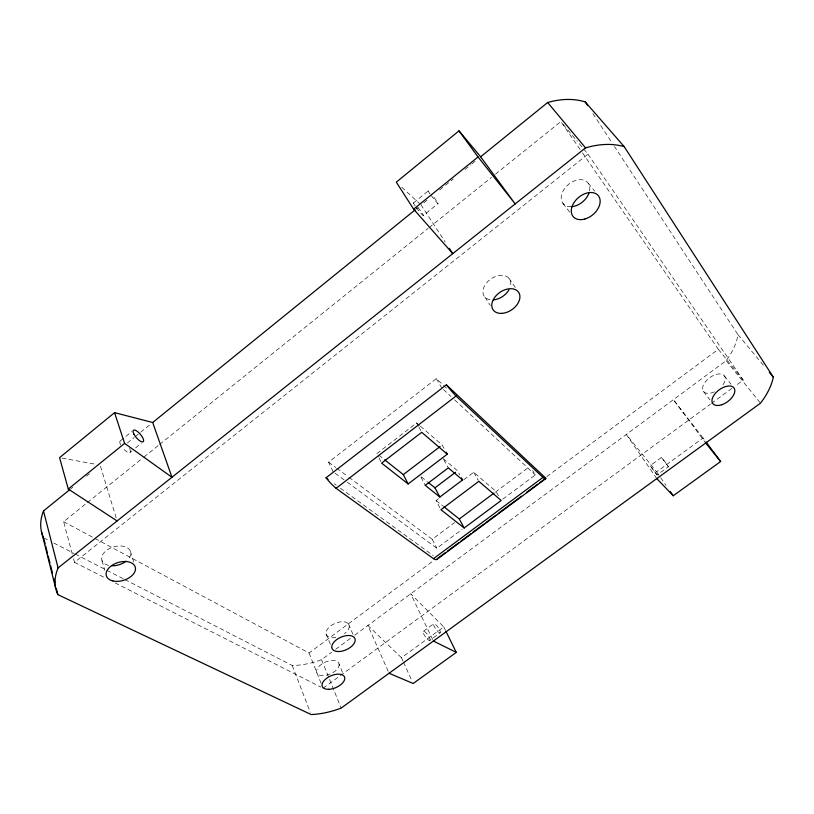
<?xml version="1.0" encoding="UTF-8"?>
<svg xmlns="http://www.w3.org/2000/svg" width="814" height="814" viewBox="0 0 814 814"><rect width="100%" height="100%" fill="white"/><g stroke="black" fill="none" stroke-linecap="round" stroke-linejoin="round"><path stroke-width="0.61" stroke-dasharray="4.07 3.05" d="M657.091 474.979L650.162 465.689L661.436 457.448L665.343 462.199L668.396 466.748L657.091 474.979L650.162 465.689M120.37 440.832L131.705 431.634M413.502 202.91L428.306 190.883M70.838 488.807L72.782 487.22M86.447 476.159L89.377 473.789M127.371 443.009L134.188 437.484M135.155 436.691L150.732 424.074M416.188 209.025L418.162 207.428M426.974 200.285L421.123 205.026L445.197 242.012M439.662 190.008L444.536 186.06M445.512 185.266L453.317 178.948M465.028 169.454L470.889 164.713M471.866 163.919L475.763 160.765M129.894 452.513L131.776 450.987M135.562 447.934L141.239 443.345M416.33 207.56A7.987 0.631 52 0 0 423.26 215.517L438.085 203.551M72.263 553.968L63.624 521.703L86.406 503.367M87.393 502.574L142.867 457.936M143.854 457.132L158.71 445.177M159.697 444.383L428.123 228.378M429.11 227.584L491.514 177.371M495.472 174.176L560.846 121.571M73.535 558.75L74.501 562.332L587.983 154.182L576.811 140.751M333.058 471.713L328.612 462.189L436.345 378.632L446.55 388.176M419.475 425.407L416.636 422.965L376.841 453.612L378.429 456.776M439.875 507.722L436.111 500.59L439.082 498.351M463.827 479.721L473.728 472.262L496.062 491.554L498.911 496.509M348.931 477.309L432.234 539.285L454.65 522.557M495.411 492.134L529.039 467.043M347.303 482.214L436.823 548.239L462.21 529.354M502.828 499.135L535.327 474.959L532.692 470.624M63.624 521.703L309.055 653.011L433.567 560.612M546.855 476.546L718.314 349.298L743.213 380.118L736.039 385.378M124.969 579.599L292.236 665.496A58.038 32.55 -23.2 0 0 321.561 659.706L331.634 652.268M335.663 649.287L350.763 638.125M354.792 635.144L726.18 360.673A62.851 36.864 -36.9 0 0 737.993 334.696L614.539 146.581M323.107 688.237L710.419 404.171M711.446 403.418L731.939 388.39M423.422 631.277L433.801 623.697M402.981 661.1L401.444 657.732L443.772 626.912L410.714 593.813L433.394 641.035M656.796 478.591L626.302 434.483L656.633 471.866L703.113 438.013L705.311 440.954M429.751 640.435A5.566 1.496 54.5 0 0 426.2 633.017A5.566 1.496 54.5 0 0 423.789 634.116A5.566 1.496 54.5 0 0 429.751 640.435L440.15 632.854A5.586 1.445 54.4 0 0 436.548 625.467A5.586 1.445 54.4 0 0 434.218 626.515A5.586 1.445 54.4 0 0 440.15 632.854M62.027 458.109L95.197 464.184M74.501 562.332L106.135 578.357M115.181 582.936L320.838 687.087M43.6 537.81L49.257 540.71M53.775 543.03L74.115 553.479M75.244 554.059L105.759 569.729M106.888 570.309L123.84 579.019M334.218 483.73L336.263 485.215M340.354 488.176L433.292 555.636M335.093 473.219L346.286 481.471M328.612 462.189L335.724 467.48M336.742 468.233L347.914 476.546M378.795 455.168L383.699 459.055M436.111 500.59L442.877 505.952M668.396 466.748L661.436 457.448M421.326 476.851L427.177 481.562M443.243 458.679L457.529 470.797L459.778 474.857M420.421 426.221L442.155 444.993L444.993 450.111M401.811 187.24L420.197 204.182M443.477 389.509L450.905 396.408M454.609 399.867L535.327 474.959M401.444 657.732L367.887 625.467L389.072 673.259M563.237 124.45L576.007 139.794M737.993 334.696L764.478 366.524M588.247 183.262L594.647 191.148M726.18 360.673L760.48 403.195M724.45 375.956L731.094 384.31M562.871 203.307L569.831 212.281M703.113 438.013L673.422 399.664L705.697 443.03M703.459 391.422L709.95 399.837M656.633 471.866L666.015 485.368M561.568 122.619L581.796 151.872M582.519 152.91L718.314 349.298M587.983 154.182L743.213 380.118M508.974 278.266L515.293 287.505M592.918 113.624L611.752 142.328M484.9 297.13L490.333 305.433M436.345 378.632L441.626 387.779M473.728 472.262L478.286 480.311M443.803 459.696L448.3 467.877M416.636 422.965L418.335 426.078M418.905 427.116L421.733 432.315M420.899 477.096L425.244 485.337M432.234 539.285L436.823 548.239M378.968 457.834L381.624 463.105M443.772 626.912L445.411 630.229M403.49 662.22L412.159 681.267M348.545 624.043L354.466 637.779M339.082 664.041A11.996 6.431 -23.4 0 1 323.219 675.63A11.996 6.431 -23.4 0 1 321.215 664.448A11.996 6.431 -23.4 0 1 339.082 664.041L342.847 673.127M326.078 633.882L331.817 647.73M321.561 659.706L341.168 708.099M309.055 653.011L321.642 684.716M292.236 665.496L310.236 712.209M130.423 551.302L134.442 564.387M100.478 466.3L116.728 519.729M102.004 560.612L104.762 570.238M490.059 299.766A15.324 10.562 -34.8 0 1 484.177 286.579A15.324 10.562 -34.8 0 1 501.597 275.315A15.324 10.562 -34.8 0 1 510.347 286.65M714.387 391.849A13.034 7.316 -36.5 0 1 702.94 386.304A13.034 7.316 -36.5 0 1 719.8 373.911A13.034 7.316 -36.5 0 1 721.519 386.609M335.856 637.454A12.352 6.868 -23.9 0 1 327.004 629.853A12.352 6.868 -23.9 0 1 344.973 621.967A12.352 6.868 -23.9 0 1 344.454 633.689M571.265 206.715A16.178 11.223 -40.4 0 1 561.731 194.251A16.178 11.223 -40.4 0 1 579.059 179.741A16.178 11.223 -40.4 0 1 589.448 191.483M108.557 565.404A14.957 9.351 -16.6 0 1 103.795 553.011A14.957 9.351 -16.6 0 1 123.921 546.387A14.957 9.351 -16.6 0 1 128.52 558.831M129.589 448.443A7.55 2.717 49.2 0 1 129.09 452.676A7.55 2.717 49.2 0 1 122.69 448.015M120.625 444.902A7.55 2.717 49.2 0 1 122.222 440.974M417.908 207.601A7.987 0.631 52 0 1 423.26 215.517M415.221 206.034A7.987 0.631 52 0 1 415.516 204.782M433.923 197.303A8.008 0.519 52.1 0 1 437.942 203.48A8.008 0.519 52.1 0 1 431.227 195.492M430.107 193.966A8.008 0.519 52.1 0 1 430.27 192.816"/><path stroke-width="1.22" d="M415.201 209.829L152.686 422.497L114.57 412.657L59.575 457.651L68.274 489.061L117.094 520.95M458.994 130.861L478.052 156.949L515.181 203.927L480.647 156.807L458.994 130.861L396.296 182.153L413.634 209.157L452.757 253.642L449.318 248.351M68.274 489.061L124.603 443.406L114.57 412.657M413.634 209.157L478.052 156.949M43.6 537.81A71.561 46.439 -16.1 0 1 43.508 510.938L69.862 489.59M480.647 156.807L547.669 102.513A77.127 55.24 -41 0 1 585.246 101.933L624.206 146.662L773.3 377.136A64.967 36.05 -36.3 0 1 760.48 403.195L341.168 708.099A59.849 31.695 -23.6 0 1 311.141 714.55L57.886 594.647L56.359 588.603M57.886 594.647A74.267 45.818 -17.2 0 1 58.089 567.938L585.541 147.894A80.281 54.874 -39.8 0 1 624.206 146.662M437.281 558.923A19.974 4.609 53.4 0 1 433.486 558.669L336.101 488.308A22.141 5.667 52.1 0 1 326.048 477.798L446.357 384.808L545.777 478.174L539.702 482.692M336.101 488.308L456.043 396.001L542.948 477.401A20.381 2.605 53.1 0 0 545.777 478.174M384.686 459.829L403.317 474.603L440.16 446.51M447.262 454.212L421.733 432.315L381.624 463.105L408.129 483.954L447.262 454.212L446.123 452.167M428.154 482.346L434.971 487.84L455.565 472.283M462.596 479.924L448.3 467.877L425.244 485.337L439.865 497.039L462.596 479.924L461.467 477.899M443.844 506.725L459.31 518.976L494.078 493.04M464.173 528.011L501.18 500.478L478.846 481.318L440.954 509.757L464.173 528.011L459.31 518.976M433.486 558.669L542.948 477.401M437.383 558.608L445.482 552.594M447.507 551.088L458.658 542.826M460.683 541.32L470.807 533.801M472.832 532.295L483.984 524.033M486.009 522.527L496.143 515.008M498.168 513.502L521.469 496.214M526.536 492.46L537.678 484.188M436.945 559.381L545.634 478.744M445.95 631.338L456.288 652.38L413.176 683.506L389.072 673.259M656.796 478.591L673.229 495.757L720.634 461.528L706.033 441.931M433.394 641.035L456.288 652.38M124.603 443.406L171.958 477.258L152.686 422.497M326.048 477.798L328.093 479.283M547.669 102.513L585.541 147.894M769.291 372.313L773.3 377.136M705.697 443.03L720.634 461.528M670.339 491.605L673.229 495.757M585.246 101.933L587.342 105.128M434.971 487.84L439.865 497.039M403.317 474.603L408.129 483.954M43.508 510.938L58.089 567.938M43.905 539.021L45.126 543.854M45.726 546.275L47.548 553.53M48.158 555.952L49.98 563.207M50.59 565.628L52.411 572.883M53.938 578.927L54.843 582.549M41.453 531.562L55.739 588.491M589.112 192.653A16.178 11.223 -40.4 0 1 571.265 206.715M508.964 289.845A15.324 10.562 -34.8 0 1 493.416 299.888M126.109 561.172A14.957 9.351 -16.6 0 1 112.006 565.811M456.043 396.001A22.639 3.225 52.4 0 1 446.357 384.808M502.096 313.349A15.486 10.531 -34.6 0 0 519.485 293.996A15.486 10.531 -34.6 0 0 495.97 295.797A15.486 10.531 -34.6 0 0 502.096 313.349M112.871 580.942A15.12 9.32 -16.9 0 0 135.5 569.19A15.12 9.32 -16.9 0 0 114.021 564.173A15.12 9.32 -16.9 0 0 112.871 580.942M584.859 219.037A16.361 11.203 -40.1 0 0 598.636 196.072A16.361 11.203 -40.1 0 0 573.656 203.154A16.361 11.203 -40.1 0 0 584.859 219.037M338.583 651.546A12.464 6.817 -24 0 0 355.148 639.417A12.464 6.817 -24 0 0 336.691 639.611A12.464 6.817 -24 0 0 338.583 651.546M721.723 404.762A13.156 7.265 -36.4 0 0 734.055 388.024A13.156 7.265 -36.4 0 0 714.458 394.475A13.156 7.265 -36.4 0 0 721.723 404.762M328.714 689.305A12.098 6.38 -23.5 0 0 344.729 677.665A12.098 6.38 -23.5 0 0 326.76 678.194A12.098 6.38 -23.5 0 0 328.714 689.305M133.944 434.177A7.57 2.625 49.4 0 0 143.132 441.819A7.57 2.625 49.4 0 0 137.973 431.908A7.57 2.625 49.4 0 0 133.944 434.177"/></g></svg>
